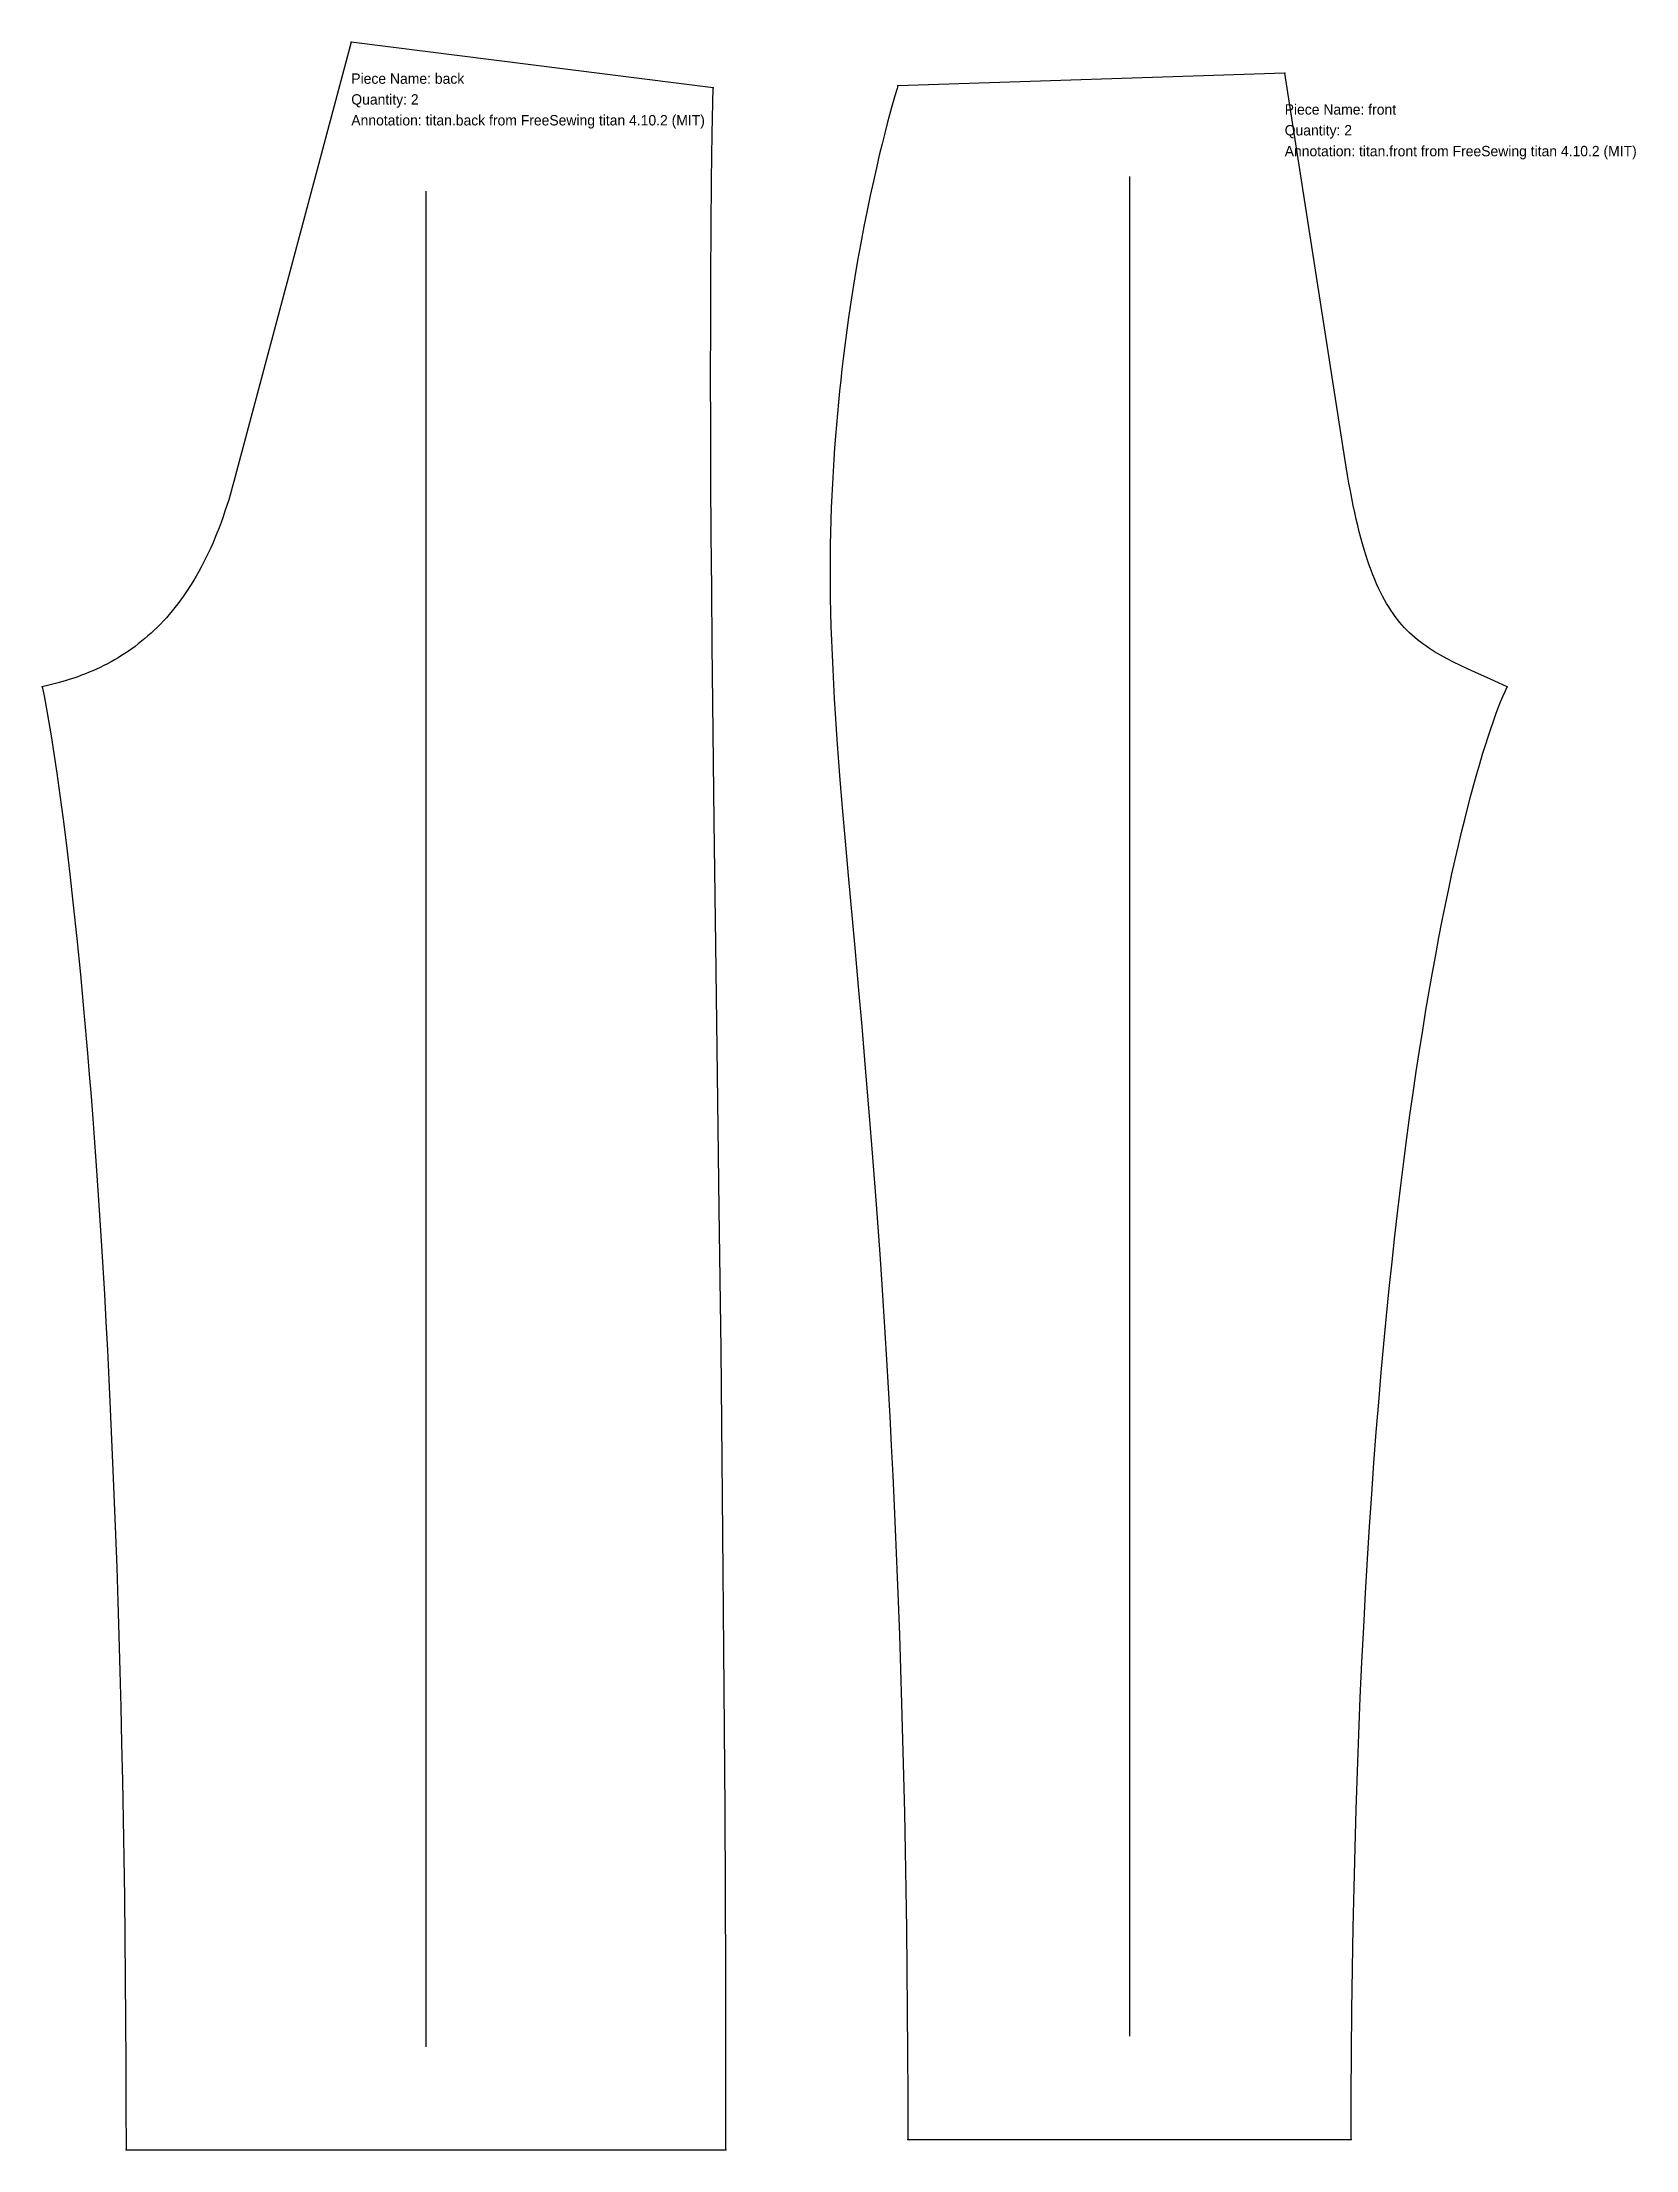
# Model space of a CAD drawing. Header units: millimetres. Extents: x 0 to 766, y -1019 to -7.
import ezdxf

# ---------------------------------------------------------------- set-up
doc = ezdxf.new("R2010")
doc.units = ezdxf.units.MM

# ---------------------------------------------------------------- blocks, each defined once
blk = doc.blocks.new('back')
at = {"layer": '1'}
blk.add_lwpolyline([(-317.5474, -316.2), (-316.6515, -320.6171), (-315.6333, -326.0141), (-314.5027, -332.4062), (-313.2697, -339.8087), (-311.9441, -348.2366), (-310.5359, -357.7053), (-309.0548, -368.2298), (-307.5108, -379.8255), (-305.9137, -392.5075), (-304.2734, -406.2909), (-302.5999, -421.191), (-300.9029, -437.223), (-299.1925, -454.4021), (-297.4783, -472.7435), (-295.7704, -492.2623), (-294.9218, -502.468), (-294.0786, -512.9738), (-293.2418, -523.7815), (-292.4127, -534.8931), (-291.5927, -546.3105), (-290.7828, -558.0355), (-289.9843, -570.0701), (-289.1986, -582.4162), (-288.4267, -595.0756), (-287.67, -608.0503), (-286.9296, -621.3422), (-286.2069, -634.9531), (-285.503, -648.8849), (-284.8192, -663.1397), (-284.1567, -677.7192), (-283.5168, -692.6253), (-282.9007, -707.86), (-282.3095, -723.4252), (-281.7447, -739.3227), (-281.2073, -755.5545), (-280.6987, -772.1224), (-280.22, -789.0284), (-279.7725, -806.2743), (-279.3574, -823.8621), (-278.976, -841.7937), (-278.6296, -860.0709), (-278.3192, -878.6956), (-278.0462, -897.6699), (-277.8119, -916.9954), (-277.6173, -936.6742), (-277.4639, -956.7082), (-277.3528, -977.0992), (-277.2852, -997.8492), (-277.2624, -1018.96), (10.9276, -1018.96), (10.8964, -976.8119), (10.8061, -935.5258), (10.6614, -895.0877), (10.4674, -855.4838), (10.2288, -816.7), (9.9505, -778.7224), (9.6375, -741.5371), (9.2945, -705.1302), (8.5384, -634.5955), (7.721, -567.0069), (6.8815, -502.2527), (6.0587, -440.2214), (5.2917, -380.8016), (4.6195, -323.8816), (4.331, -296.3241), (4.081, -269.3498), (3.874, -242.9447), (3.7152, -217.0948), (3.6092, -191.7863), (3.5611, -167.0051), (3.5757, -142.7373), (3.6578, -118.969), (3.8123, -95.6862), (4.0441, -72.8749), (4.3581, -50.5214), (4.7591, -28.6115), (-169.0459, -6.6343), (-225.4214, -217.6306), (-226.2356, -220.6058), (-227.0731, -223.5252), (-227.9339, -226.3892), (-228.8176, -229.1983), (-229.7242, -231.9531), (-230.6534, -234.6541), (-231.6052, -237.3017), (-232.5793, -239.8965), (-233.5756, -242.4389), (-234.5938, -244.9294), (-235.6339, -247.3686), (-236.6957, -249.7569), (-237.7789, -252.0948), (-238.8835, -254.3829), (-240.0092, -256.6215), (-241.1559, -258.8114), (-242.3234, -260.9528), (-243.5116, -263.0463), (-244.7202, -265.0925), (-245.9491, -267.0918), (-247.1982, -269.0447), (-248.4672, -270.9517), (-249.7561, -272.8134), (-251.0645, -274.6301), (-252.3924, -276.4024), (-253.7396, -278.1309), (-255.1059, -279.8159), (-256.4911, -281.458), (-257.8952, -283.0578), (-259.3178, -284.6156), (-260.7589, -286.132), (-262.2182, -287.6075), (-263.6956, -289.0426), (-265.191, -290.4377), (-266.7041, -291.7935), (-268.2348, -293.1103), (-269.783, -294.3887), (-271.3483, -295.6292), (-272.9308, -296.8322), (-274.5302, -297.9983), (-276.1463, -299.128), (-277.779, -300.2218), (-279.4281, -301.2801), (-281.0934, -302.3035), (-282.7748, -303.2924), (-284.472, -304.2474), (-286.185, -305.1689), (-287.9136, -306.0575), (-289.6575, -306.9137), (-291.4167, -307.7378), (-293.1909, -308.5306), (-294.98, -309.2923), (-296.7837, -310.0236), (-298.6021, -310.725), (-300.4347, -311.3969), (-302.2816, -312.0398), (-304.1425, -312.6542), (-306.0173, -313.2407), (-309.8077, -314.3317), (-313.6516, -315.3168)], close=True, dxfattribs=at)
at = {"layer": '2'}
for p in [(-169.0459, -6.6343), (4.7591, -28.6115), (-317.5474, -316.2), (-277.2624, -1018.96), (10.9276, -1018.96)]:
    blk.add_point(p, dxfattribs=at)
at = {"layer": '7'}
blk.add_line((-133.1674, -78.1289), (-133.1674, -969.4426), dxfattribs=at)
at = {"layer": '1'}
for s, p in [('Piece Name: back', (-169.0459, -26.6343)), ('Quantity: 2', (-169.0459, -36.6343)), ('Annotation: titan.back from FreeSewing titan 4.10.2 (MIT)', (-169.0459, -46.6343))]:
    blk.add_text(s, height=5, dxfattribs=at).set_placement(p)
blk = doc.blocks.new('front')
at = {"layer": '1'}
blk.add_lwpolyline([(32.4819, -27.6886), (32.1171, -28.8694), (31.0862, -32.3391), (29.4841, -37.9889), (28.4986, -41.5972), (27.406, -45.7096), (26.2182, -50.3126), (24.9471, -55.3924), (23.6045, -60.9355), (22.2023, -66.9283), (20.7525, -73.3571), (19.2669, -80.2082), (17.7574, -87.4682), (16.236, -95.1233), (14.7143, -103.16), (13.2045, -111.5646), (11.7183, -120.3235), (10.2677, -129.4231), (8.8645, -138.8497), (7.5206, -148.5897), (6.248, -158.6296), (5.642, -163.7577), (5.0584, -168.9557), (4.4985, -174.2218), (3.9638, -179.5543), (3.4558, -184.9516), (2.9761, -190.4119), (2.526, -195.9335), (2.1071, -201.5148), (1.7209, -207.154), (1.3688, -212.8494), (1.0524, -218.5993), (0.7731, -224.4021), (0.5324, -230.256), (0.3317, -236.1592), (0.1727, -242.1102), (0.0567, -248.1072), (-0.0147, -254.1486), (-0.0401, -260.2325), (-0.0112, -266.936), (0.0705, -273.6666), (0.2033, -280.4307), (0.3856, -287.2348), (0.6156, -294.0854), (0.8916, -300.989), (1.2119, -307.9519), (1.5749, -314.9809), (1.9787, -322.0823), (2.4217, -329.2625), (2.9023, -336.5282), (3.4186, -343.8858), (4.5517, -358.9026), (5.8076, -374.3648), (7.1724, -390.3242), (8.6327, -406.8329), (11.7848, -441.7055), (13.4494, -460.1731), (15.1547, -479.3976), (16.8873, -499.4307), (18.6334, -520.3245), (20.3793, -542.1307), (22.1115, -564.9012), (23.8163, -588.6881), (24.6542, -600.9788), (25.48, -613.5431), (26.2923, -626.3874), (27.0891, -639.5182), (27.8688, -652.9419), (28.6298, -666.6652), (29.3703, -680.6944), (30.0885, -695.0361), (30.7829, -709.6967), (31.4516, -724.6827), (32.0931, -740.0007), (32.7055, -755.657), (33.2871, -771.6583), (33.8364, -788.0109), (34.3515, -804.7214), (34.8308, -821.7962), (35.2725, -839.2419), (35.6749, -857.0649), (36.0364, -875.2716), (36.3553, -893.8687), (36.6297, -912.8626), (36.8581, -932.2598), (37.0387, -952.0667), (37.1698, -972.2898), (37.2497, -992.9357), (37.2767, -1014.0108), (250.2868, -1014.0108), (250.3262, -992.9051), (250.4432, -972.1704), (250.6358, -951.8042), (250.9019, -931.8044), (251.2396, -912.1687), (251.6467, -892.8948), (252.1214, -873.9804), (252.6615, -855.4233), (253.265, -837.2212), (253.93, -819.3718), (254.6544, -801.8728), (255.4363, -784.722), (256.2735, -767.9171), (257.1641, -751.4558), (258.106, -735.3358), (259.0973, -719.5549), (260.1359, -704.1108), (261.2198, -689.0013), (262.347, -674.2239), (263.5154, -659.7766), (264.7232, -645.657), (265.9681, -631.8628), (267.2483, -618.3917), (268.5617, -605.2415), (269.9063, -592.41), (271.2801, -579.8948), (272.681, -567.6936), (274.107, -555.8043), (275.5562, -544.2244), (277.0265, -532.9518), (278.5159, -521.9842), (280.0223, -511.3192), (281.5438, -500.9547), (283.0784, -490.8884), (284.6239, -481.1179), (286.1785, -471.641), (287.7401, -462.4554), (289.3066, -453.5589), (290.8761, -444.9492), (292.4466, -436.624), (294.016, -428.581), (295.5822, -420.818), (297.1434, -413.3327), (298.6975, -406.1227), (300.2424, -399.186), (301.7761, -392.5201), (303.2967, -386.1228), (304.8021, -379.9918), (306.2902, -374.1248), (307.7592, -368.5197), (309.2069, -363.174), (310.6314, -358.0856), (312.0305, -353.2521), (313.4024, -348.6713), (314.745, -344.3409), (316.0563, -340.2586), (317.3342, -336.4222), (318.5767, -332.8294), (319.7819, -329.4779), (320.9477, -326.3654), (322.0721, -323.4897), (323.1531, -320.8485), (324.1886, -318.4396), (325.1767, -316.2605), (321.1101, -314.3874), (317.1808, -312.6074), (309.7213, -309.2496), (306.1848, -307.6331), (302.7726, -306.0325), (299.4818, -304.4284), (296.309, -302.8015), (293.2511, -301.1324), (290.3048, -299.4019), (288.8725, -298.5075), (287.4669, -297.5905), (286.0876, -296.6485), (284.7343, -295.6791), (283.4064, -294.6798), (282.1036, -293.6482), (280.8256, -292.5819), (279.5718, -291.4785), (278.3419, -290.3356), (277.1356, -289.1507), (275.9523, -287.9215), (274.7917, -286.6455), (273.6534, -285.3203), (272.537, -283.9435), (271.4421, -282.5127), (270.3683, -281.0255), (269.3152, -279.4794), (268.2824, -277.872), (267.2694, -276.2009), (266.2759, -274.4638), (265.3015, -272.6581), (264.3458, -270.7815), (263.4084, -268.8315), (262.4889, -266.8058), (261.5868, -264.7019), (260.7018, -262.5174), (259.8335, -260.2499), (258.9815, -257.8969), (258.1453, -255.4561), (257.3246, -252.9251), (256.519, -250.3014), (255.7281, -247.5825), (254.9514, -244.7662), (254.1886, -241.85), (253.4392, -238.8314), (252.7029, -235.708), (251.9793, -232.4775), (251.268, -229.1374), (250.5685, -225.6853), (249.8805, -222.1187), (249.2035, -218.4354), (248.5372, -214.6327), (247.2349, -206.6601), (218.3403, -21.4548)], close=True, dxfattribs=at)
at = {"layer": '2'}
for p in [(32.4819, -27.6886), (218.3403, -21.4548), (325.1767, -316.2605), (37.2767, -1014.0108), (250.2868, -1014.0108)]:
    blk.add_point(p, dxfattribs=at)
at = {"layer": '7'}
blk.add_line((143.7817, -71.0826), (143.7818, -964.383), dxfattribs=at)
at = {"layer": '1'}
for s, p in [('Piece Name: front', (218.3403, -41.4548)), ('Quantity: 2', (218.3403, -51.4548)), ('Annotation: titan.front from FreeSewing titan 4.10.2 (MIT)', (218.3403, -61.4548))]:
    blk.add_text(s, height=5, dxfattribs=at).set_placement(p)

msp = doc.modelspace()

# ---------------------------------------------------------------- block references
at = {"layer": '1'}
for name, p in [('back', (317.5474, 0)), ('front', (378.5152, 0))]:
    msp.add_blockref(name, p, dxfattribs=at)

doc.saveas('drawing.dxf')
